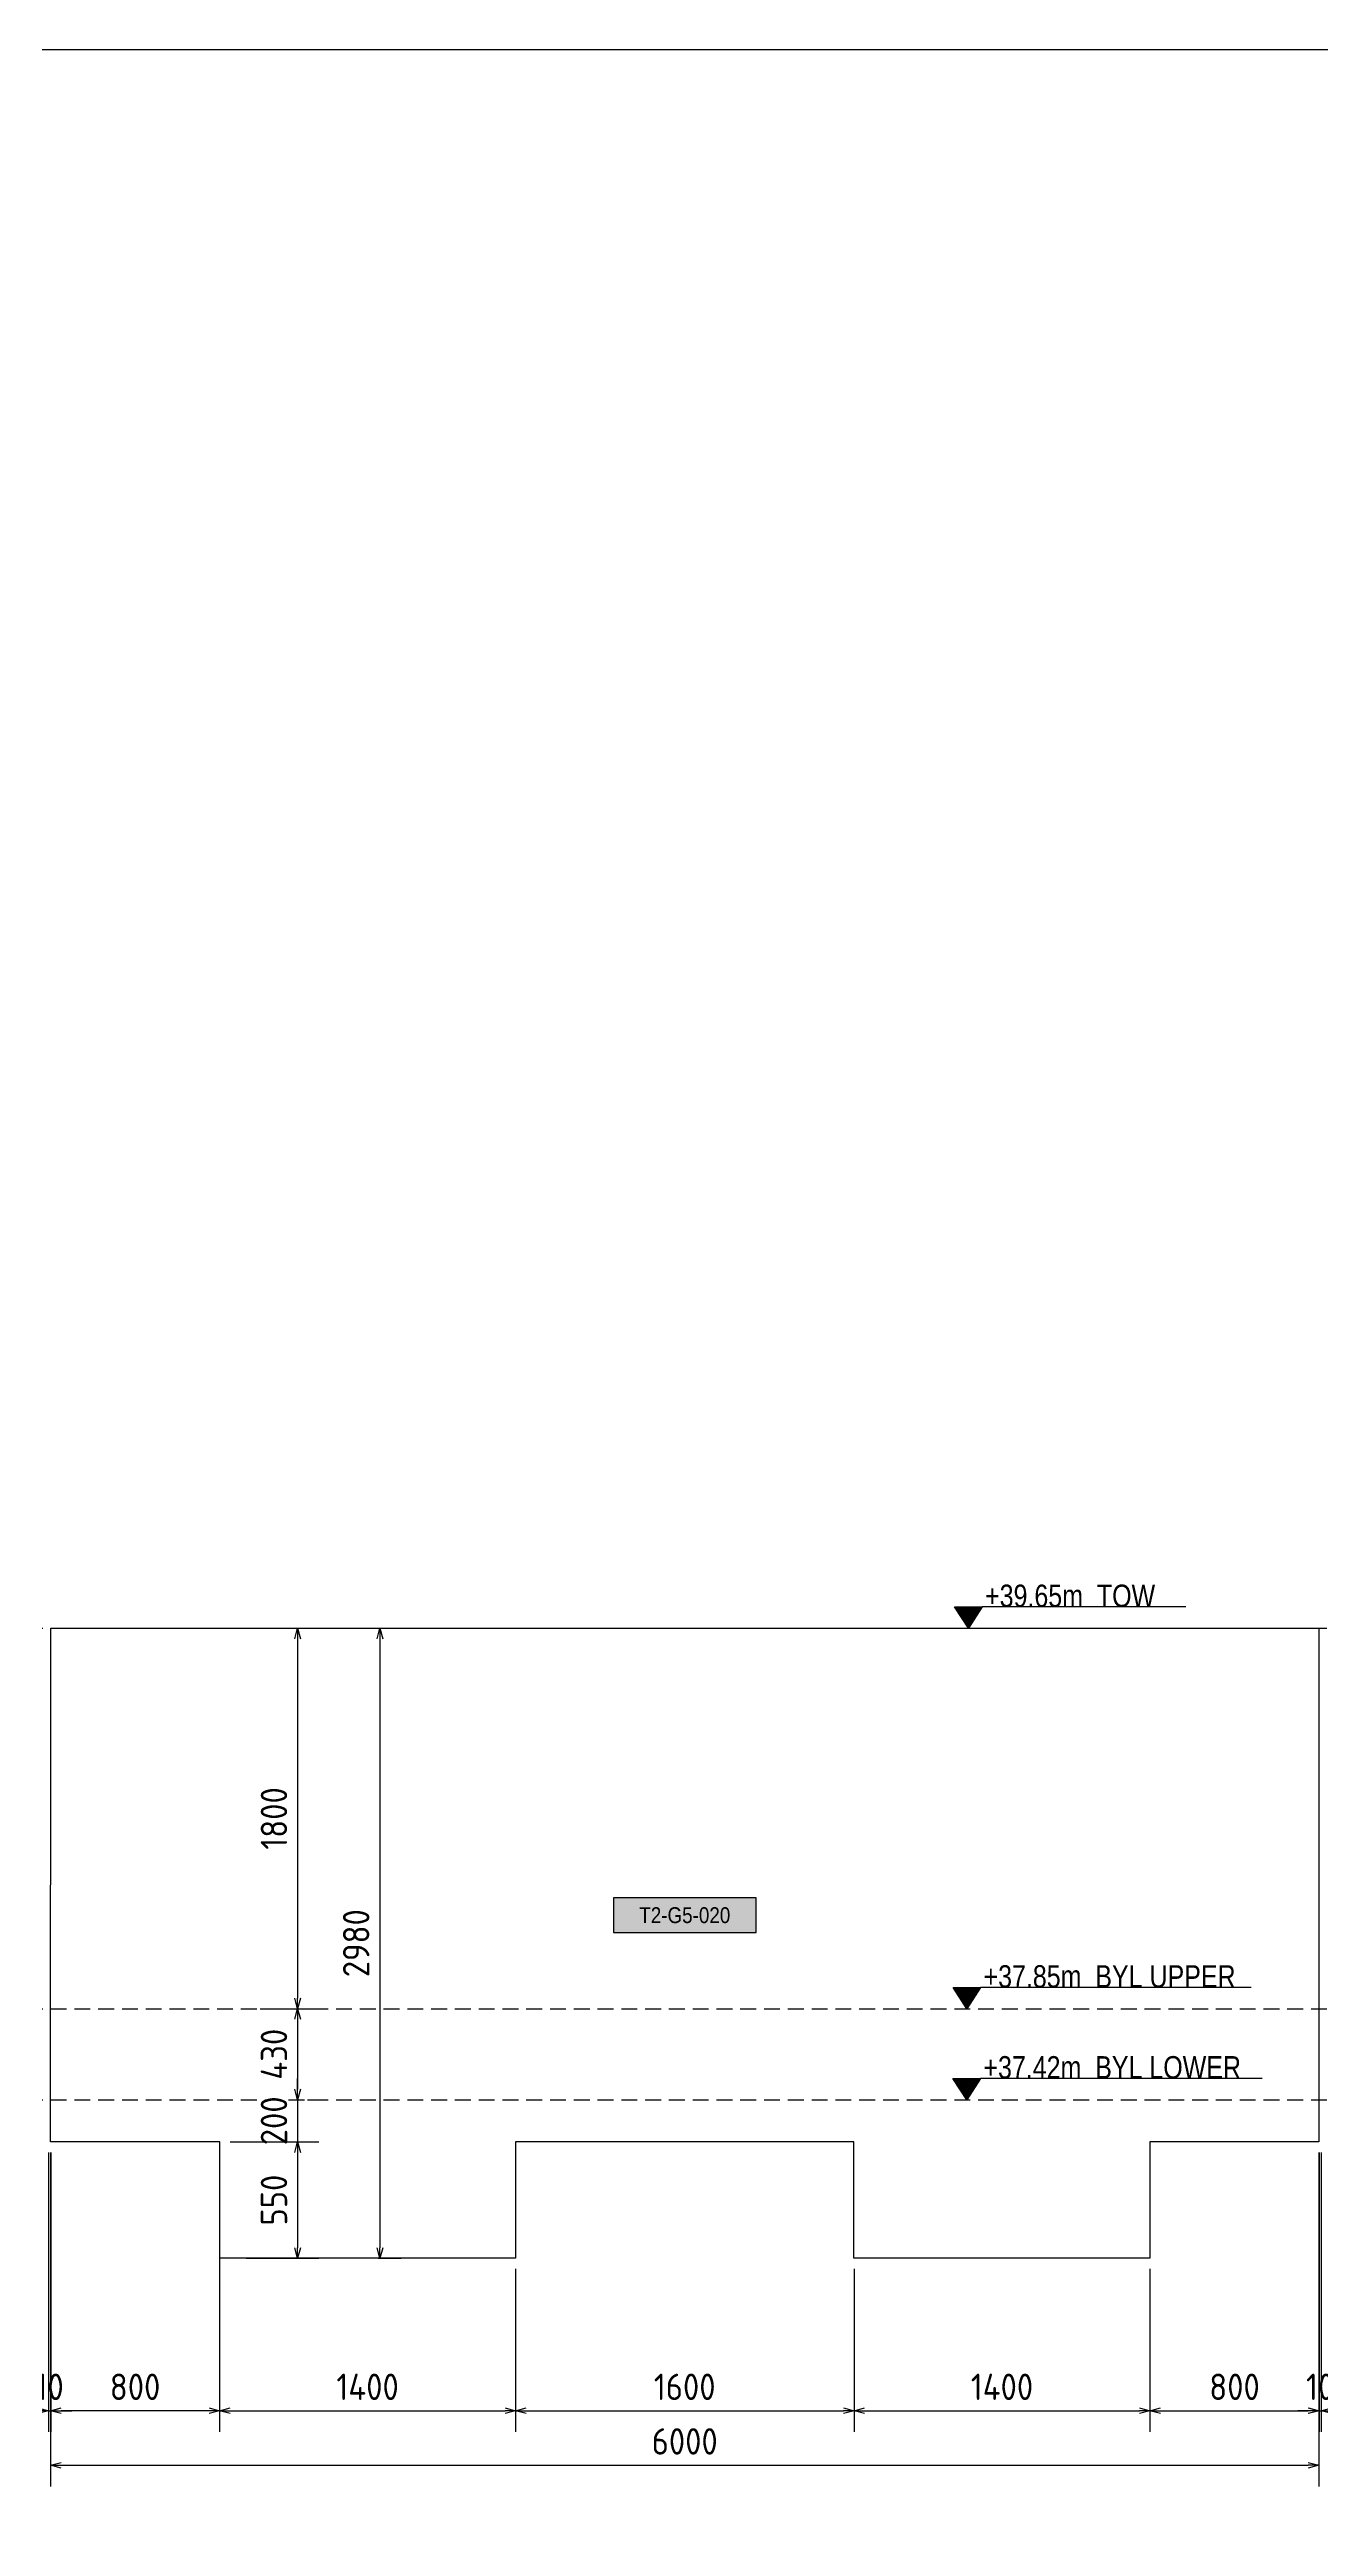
# Model space of a CAD drawing. Header units: centimetres. Extents: x -6122352 to 4157695, y -1694241 to 1947892.
# Drawn here: x 3440950 to 3446963, y 768058 to 779771 of the extents above; entities that cross this region are included whole.
import ezdxf
from ezdxf.enums import TextEntityAlignment as Align

# ---------------------------------------------------------------- set-up
doc = ezdxf.new("R2010")
doc.units = ezdxf.units.CM
doc.header["$MEASUREMENT"] = 0
doc.header["$PDMODE"] = 66
doc.header["$PDSIZE"] = 100
doc.linetypes.add('DASHED2', pattern=[0.375, 0.25, -0.125])
for name, color, linetype in [('00-MI-DIM', 7, 'Continuous'), ('@MI-TYPE-02', 6, 'Continuous'), ('JML-Dimension', 1, 'Continuous'), ('PANEL-TAGS', 7, 'Continuous'), ('SECTION', 130, 'Continuous')]:
    doc.layers.add(name, color=color, linetype=linetype)
doc.styles.add('PANELTAG_STYLE', font='arial.ttf')
doc.styles.add('Schueco-BEMSTIL', font='isocpeur.ttf', dxfattribs={"width": 0.9})
doc.styles.add('txt-Pisa-std', font='arial.ttf', dxfattribs={"width": 0.8})
doc.dimstyles.new('MI- JWC-TXT-2.5 MM', dxfattribs={"dimscale": 1.5, "dimtxt": 2.5, "dimasz": 1, "dimexe": 2, "dimexo": 1, "dimgap": 1, "dimtad": 1, "dimdec": 0, "dimdsep": 46, "dimtxsty": 'Schueco-BEMSTIL', "dimblk": 'OPEN30', "dimcen": 0, "dimdle": 2, "dimclrd": 140, "dimclre": 8, "dimclrt": 40, "dimadec": 0, "dimazin": 2, "dimtfac": 1, "dimtdec": 0, "dimtix": 1, "dimtmove": 2, "dimatfit": 3, "dimldrblk": 'OPEN', "dimfxl": 2, "dimlwd": -1, "dimlwe": -1, "dimarcsym": 0})

# ---------------------------------------------------------------- blocks, each defined once
blk = doc.blocks.new('_Open30')
at = {"color": 0, "linetype": 'ByBlock', "lineweight": -2}
for p, q in [((-1, 0.27), (0, 0)), ((0, 0), (-1, -0.27)), ((0, 0), (-1, 0))]:
    blk.add_line(p, q, dxfattribs=at)
blk = doc.blocks.new('*D2096')
at = {"layer": '00-MI-DIM', "color": 8, "transparency": 16777216}
for p, q in [((3440955, 769826), (3440955, 768505)), ((3441755, 769826), (3441755, 768505))]:
    blk.add_line(p, q, dxfattribs=at)
at = {"layer": '00-MI-DIM', "color": 140, "transparency": 16777216}
blk.add_line((3441705, 768605), (3441005, 768605), dxfattribs=at)
at = {"layer": 'Defpoints', "color": 0, "transparency": 16777216}
for p in [(3440955, 769876), (3441755, 769876), (3440955, 768605)]:
    blk.add_point(p, dxfattribs=at)
at = {"layer": '00-MI-DIM', "color": 140, "transparency": 16777216, "xscale": 50, "yscale": 50, "zscale": 50, "rotation": 180}
blk.add_blockref('_Open30', (3440955, 768605), dxfattribs=at)
at = {"layer": '00-MI-DIM', "color": 140, "transparency": 16777216, "xscale": 50, "yscale": 50, "zscale": 50}
blk.add_blockref('_Open30', (3441755, 768605), dxfattribs=at)
at = {"layer": '00-MI-DIM', "color": 40, "transparency": 16777216, "insert": (3441355, 768718), "char_height": 125, "attachment_point": 5, "style": 'Schueco-BEMSTIL'}
blk.add_mtext('800', dxfattribs=at)
blk = doc.blocks.new('_Open')
at = {"color": 0, "linetype": 'ByBlock', "lineweight": -2}
for p, q in [((-1, 0.2), (0, 0)), ((-1, -0.2), (0, 0)), ((0, 0), (-1, 0))]:
    blk.add_line(p, q, dxfattribs=at)
blk = doc.blocks.new('*D2097')
at = {"layer": '00-MI-DIM', "color": 8, "transparency": 16777216}
for p, q in [((3441755, 769826), (3441755, 768505)), ((3443155, 769276), (3443155, 768505))]:
    blk.add_line(p, q, dxfattribs=at)
at = {"layer": '00-MI-DIM', "color": 140, "transparency": 16777216}
blk.add_line((3441805, 768605), (3443105, 768605), dxfattribs=at)
at = {"layer": 'Defpoints', "color": 0, "transparency": 16777216}
for p in [(3441755, 769876), (3443155, 769326), (3443155, 768605)]:
    blk.add_point(p, dxfattribs=at)
at = {"layer": '00-MI-DIM', "color": 140, "transparency": 16777216, "xscale": 50, "yscale": 50, "zscale": 50, "rotation": 180}
blk.add_blockref('_Open30', (3441755, 768605), dxfattribs=at)
at = {"layer": '00-MI-DIM', "color": 140, "transparency": 16777216, "xscale": 50, "yscale": 50, "zscale": 50}
blk.add_blockref('_Open30', (3443155, 768605), dxfattribs=at)
at = {"layer": '00-MI-DIM', "color": 40, "transparency": 16777216, "insert": (3442455, 768718), "char_height": 125, "attachment_point": 5, "style": 'Schueco-BEMSTIL'}
blk.add_mtext('1400', dxfattribs=at)
blk = doc.blocks.new('*D2098')
at = {"layer": '00-MI-DIM', "color": 8, "transparency": 16777216}
for p, q in [((3443155, 769276), (3443155, 768505)), ((3444756, 769276), (3444756, 768505))]:
    blk.add_line(p, q, dxfattribs=at)
at = {"layer": '00-MI-DIM', "color": 140, "transparency": 16777216}
blk.add_line((3443205, 768605), (3444706, 768605), dxfattribs=at)
at = {"layer": 'Defpoints', "color": 0, "transparency": 16777216}
for p in [(3443155, 769326), (3444756, 769326), (3444756, 768605)]:
    blk.add_point(p, dxfattribs=at)
at = {"layer": '00-MI-DIM', "color": 140, "transparency": 16777216, "xscale": 50, "yscale": 50, "zscale": 50, "rotation": 180}
blk.add_blockref('_Open30', (3443155, 768605), dxfattribs=at)
at = {"layer": '00-MI-DIM', "color": 140, "transparency": 16777216, "xscale": 50, "yscale": 50, "zscale": 50}
blk.add_blockref('_Open30', (3444756, 768605), dxfattribs=at)
at = {"layer": '00-MI-DIM', "color": 40, "transparency": 16777216, "insert": (3443955, 768718), "char_height": 125, "attachment_point": 5, "style": 'Schueco-BEMSTIL'}
blk.add_mtext('1600', dxfattribs=at)
blk = doc.blocks.new('*D2099')
at = {"layer": '00-MI-DIM', "color": 8, "transparency": 16777216}
for p, q in [((3444756, 769276), (3444756, 768505)), ((3446156, 769276), (3446156, 768505))]:
    blk.add_line(p, q, dxfattribs=at)
at = {"layer": '00-MI-DIM', "color": 140, "transparency": 16777216}
blk.add_line((3444806, 768605), (3446106, 768605), dxfattribs=at)
at = {"layer": 'Defpoints', "color": 0, "transparency": 16777216}
for p in [(3444756, 769326), (3446156, 769326), (3446156, 768605)]:
    blk.add_point(p, dxfattribs=at)
at = {"layer": '00-MI-DIM', "color": 140, "transparency": 16777216, "xscale": 50, "yscale": 50, "zscale": 50, "rotation": 180}
blk.add_blockref('_Open30', (3444756, 768605), dxfattribs=at)
at = {"layer": '00-MI-DIM', "color": 140, "transparency": 16777216, "xscale": 50, "yscale": 50, "zscale": 50}
blk.add_blockref('_Open30', (3446156, 768605), dxfattribs=at)
at = {"layer": '00-MI-DIM', "color": 40, "transparency": 16777216, "insert": (3445456, 768718), "char_height": 125, "attachment_point": 5, "style": 'Schueco-BEMSTIL'}
blk.add_mtext('1400', dxfattribs=at)
blk = doc.blocks.new('*D2100')
at = {"layer": '00-MI-DIM', "color": 8, "transparency": 16777216}
for p, q in [((3446955, 769826), (3446955, 768505)), ((3446156, 769276), (3446156, 768505))]:
    blk.add_line(p, q, dxfattribs=at)
at = {"layer": '00-MI-DIM', "color": 140, "transparency": 16777216}
blk.add_line((3446206, 768605), (3446905, 768605), dxfattribs=at)
at = {"layer": 'Defpoints', "color": 0, "transparency": 16777216}
for p in [(3446955, 769876), (3446156, 769326), (3446955, 768605)]:
    blk.add_point(p, dxfattribs=at)
at = {"layer": '00-MI-DIM', "color": 140, "transparency": 16777216, "xscale": 50, "yscale": 50, "zscale": 50, "rotation": 180}
blk.add_blockref('_Open30', (3446156, 768605), dxfattribs=at)
at = {"layer": '00-MI-DIM', "color": 140, "transparency": 16777216, "xscale": 50, "yscale": 50, "zscale": 50}
blk.add_blockref('_Open30', (3446955, 768605), dxfattribs=at)
at = {"layer": '00-MI-DIM', "color": 40, "transparency": 16777216, "insert": (3446556, 768718), "char_height": 125, "attachment_point": 5, "style": 'Schueco-BEMSTIL'}
blk.add_mtext('800', dxfattribs=at)
blk = doc.blocks.new('*D2102')
at = {"layer": '00-MI-DIM', "color": 8, "transparency": 16777216}
for p, q in [((3440955, 769826), (3440955, 768247)), ((3446955, 769826), (3446955, 768247))]:
    blk.add_line(p, q, dxfattribs=at)
at = {"layer": '00-MI-DIM', "color": 140, "transparency": 16777216}
blk.add_line((3441005, 768347), (3446905, 768347), dxfattribs=at)
at = {"layer": 'Defpoints', "color": 0, "transparency": 16777216}
for p in [(3440955, 769876), (3446955, 769876), (3446955, 768347)]:
    blk.add_point(p, dxfattribs=at)
at = {"layer": '00-MI-DIM', "color": 140, "transparency": 16777216, "xscale": 50, "yscale": 50, "zscale": 50, "rotation": 180}
blk.add_blockref('_Open30', (3440955, 768347), dxfattribs=at)
at = {"layer": '00-MI-DIM', "color": 140, "transparency": 16777216, "xscale": 50, "yscale": 50, "zscale": 50}
blk.add_blockref('_Open30', (3446955, 768347), dxfattribs=at)
at = {"layer": '00-MI-DIM', "color": 40, "transparency": 16777216, "insert": (3443955, 768460), "char_height": 125, "attachment_point": 5, "style": 'Schueco-BEMSTIL'}
blk.add_mtext('6000', dxfattribs=at)
blk = doc.blocks.new('*U1106')
at = {"layer": 'JML-Dimension'}
h = blk.add_hatch(color=10, dxfattribs=at)
h.dxf.hatch_style = 1
h.paths.add_polyline_path([(0, 0), (-1.54, 2.37), (1.54, 2.37)])
blk.add_line((24.31, 2.37), (1.54, 2.37), dxfattribs=at)
blk.add_lwpolyline([(0, 0), (-1.54, 2.37), (1.54, 2.37), (0, 0)], dxfattribs=at)
at = {"color": 5, "style": 'txt-Pisa-std', "width": 0.8}
blk.add_attdef('+0.0', text='', height=2.5, dxfattribs=at).set_placement((1.87, 2.37), align=Align.BOTTOM_LEFT)
blk = doc.blocks.new('*U1108')
at = {"layer": 'JML-Dimension'}
h = blk.add_hatch(color=10, dxfattribs=at)
h.dxf.hatch_style = 1
h.paths.add_polyline_path([(0, 0), (-1.54, 2.37), (1.54, 2.37)])
blk.add_line((31.81, 2.37), (1.54, 2.37), dxfattribs=at)
blk.add_lwpolyline([(0, 0), (-1.54, 2.37), (1.54, 2.37), (0, 0)], dxfattribs=at)
at = {"color": 5, "style": 'txt-Pisa-std', "width": 0.8}
blk.add_attdef('+0.0', text='', height=2.5, dxfattribs=at).set_placement((1.87, 2.37), align=Align.BOTTOM_LEFT)
blk = doc.blocks.new('*U1107')
at = {"layer": 'JML-Dimension'}
h = blk.add_hatch(color=10, dxfattribs=at)
h.dxf.hatch_style = 1
h.paths.add_polyline_path([(0, 0), (-1.54, 2.37), (1.54, 2.37)])
blk.add_line((33.03, 2.37), (1.54, 2.37), dxfattribs=at)
blk.add_lwpolyline([(0, 0), (-1.54, 2.37), (1.54, 2.37), (0, 0)], dxfattribs=at)
at = {"color": 5, "style": 'txt-Pisa-std', "width": 0.8}
blk.add_attdef('+0.0', text='', height=2.5, dxfattribs=at).set_placement((1.87, 2.37), align=Align.BOTTOM_LEFT)
blk = doc.blocks.new('*D2094')
at = {"layer": '00-MI-DIM', "color": 8, "transparency": 16777216}
for p, q in [((3441947, 772306), (3442224, 772306)), ((3441947, 770506), (3442224, 770506))]:
    blk.add_line(p, q, dxfattribs=at)
at = {"layer": '00-MI-DIM', "color": 140, "transparency": 16777216}
blk.add_line((3442124, 772256), (3442124, 770556), dxfattribs=at)
at = {"layer": 'Defpoints', "color": 0, "transparency": 16777216}
for p in [(3441897, 772306), (3441897, 770506), (3442124, 770506)]:
    blk.add_point(p, dxfattribs=at)
at = {"layer": '00-MI-DIM', "color": 140, "transparency": 16777216, "xscale": 50, "yscale": 50, "zscale": 50}
for p, rotation in [((3442124, 772306), 90), ((3442124, 770506), 270)]:
    blk.add_blockref('_Open30', p, dxfattribs=dict(at, rotation=rotation))
at = {"layer": '00-MI-DIM', "color": 40, "transparency": 16777216, "insert": (3442012, 771406), "char_height": 125, "attachment_point": 5, "rotation": 90, "style": 'Schueco-BEMSTIL'}
blk.add_mtext('1800', dxfattribs=at)
blk = doc.blocks.new('*D2095')
at = {"layer": '00-MI-DIM', "color": 8, "transparency": 16777216}
for p, q in [((3441947, 770506), (3442224, 770506)), ((3442170, 770076), (3442224, 770076))]:
    blk.add_line(p, q, dxfattribs=at)
at = {"layer": '00-MI-DIM', "color": 140, "transparency": 16777216}
blk.add_line((3442124, 770456), (3442124, 770126), dxfattribs=at)
at = {"layer": 'Defpoints', "color": 0, "transparency": 16777216}
for p in [(3441897, 770506), (3442120, 770076), (3442124, 770076)]:
    blk.add_point(p, dxfattribs=at)
at = {"layer": '00-MI-DIM', "color": 140, "transparency": 16777216, "xscale": 50, "yscale": 50, "zscale": 50}
for p, rotation in [((3442124, 770506), 90), ((3442124, 770076), 270)]:
    blk.add_blockref('_Open30', p, dxfattribs=dict(at, rotation=rotation))
at = {"layer": '00-MI-DIM', "color": 40, "transparency": 16777216, "insert": (3442012, 770291), "char_height": 125, "attachment_point": 5, "rotation": 90, "style": 'Schueco-BEMSTIL'}
blk.add_mtext('430', dxfattribs=at)
blk = doc.blocks.new('*D2101')
at = {"layer": '00-MI-DIM', "color": 8, "transparency": 16777216}
for p, q in [((3442469, 772306), (3442613, 772306)), ((3442505, 769326), (3442613, 769326))]:
    blk.add_line(p, q, dxfattribs=at)
at = {"layer": '00-MI-DIM', "color": 140, "transparency": 16777216}
blk.add_line((3442513, 772256), (3442513, 769376), dxfattribs=at)
at = {"layer": 'Defpoints', "color": 0, "transparency": 16777216}
for p in [(3442419, 772306), (3442455, 769326), (3442513, 769326)]:
    blk.add_point(p, dxfattribs=at)
at = {"layer": '00-MI-DIM', "color": 140, "transparency": 16777216, "xscale": 50, "yscale": 50, "zscale": 50}
for p, rotation in [((3442513, 772306), 90), ((3442513, 769326), 270)]:
    blk.add_blockref('_Open30', p, dxfattribs=dict(at, rotation=rotation))
at = {"layer": '00-MI-DIM', "color": 40, "transparency": 16777216, "insert": (3442401, 770816), "char_height": 125, "attachment_point": 5, "rotation": 90, "style": 'Schueco-BEMSTIL'}
blk.add_mtext('2980', dxfattribs=at)
blk = doc.blocks.new('PANELTAG')
at = {"layer": 'PANEL-TAGS', "color": 1}
blk.add_lwpolyline([(-13.5, -3.3), (13.5, -3.3), (13.5, 3.3), (-13.5, 3.3)], close=True, dxfattribs=at)
at = {"layer": 'PANEL-TAGS', "color": 40, "true_color": 0xffd700}
blk.add_solid([(-13.5, -3.3), (13.5, -3.3), (-13.5, 3.3), (13.5, 3.3)], dxfattribs=at)
at = {"layer": 'PANEL-TAGS', "color": 5, "style": 'PANELTAG_STYLE', "width": 0.85}
blk.add_attdef('TAGNO', text='', height=3, dxfattribs=at).set_placement((0, 0), align=Align.MIDDLE)
blk = doc.blocks.new('*D2270')
at = {"layer": '00-MI-DIM', "color": 8, "transparency": 16777216}
for p, q in [((3446956, 769826), (3446956, 768505)), ((3446966, 769826), (3446966, 768505))]:
    blk.add_line(p, q, dxfattribs=at)
at = {"layer": '00-MI-DIM', "color": 140, "transparency": 16777216}
for p, q in [((3446906, 768605), (3446856, 768605)), ((3446956, 768605), (3446966, 768605)), ((3447016, 768605), (3447066, 768605))]:
    blk.add_line(p, q, dxfattribs=at)
at = {"layer": 'Defpoints', "color": 0, "transparency": 16777216}
for p in [(3446956, 769876), (3446966, 769876), (3446966, 768605)]:
    blk.add_point(p, dxfattribs=at)
at = {"layer": '00-MI-DIM', "color": 140, "transparency": 16777216, "xscale": 50, "yscale": 50, "zscale": 50}
blk.add_blockref('_Open30', (3446956, 768605), dxfattribs=at)
at = {"layer": '00-MI-DIM', "color": 140, "transparency": 16777216, "xscale": 50, "yscale": 50, "zscale": 50, "rotation": 180}
blk.add_blockref('_Open30', (3446966, 768605), dxfattribs=at)
at = {"layer": '00-MI-DIM', "color": 40, "transparency": 16777216, "insert": (3446961, 768718), "char_height": 125, "attachment_point": 5, "style": 'Schueco-BEMSTIL'}
blk.add_mtext('10', dxfattribs=at)
blk = doc.blocks.new('*D2271')
at = {"layer": '00-MI-DIM', "color": 8, "transparency": 16777216}
for p, q in [((3440946, 769826), (3440946, 768505)), ((3440956, 769826), (3440956, 768505))]:
    blk.add_line(p, q, dxfattribs=at)
at = {"layer": '00-MI-DIM', "color": 140, "transparency": 16777216}
for p, q in [((3440896, 768605), (3440846, 768605)), ((3440946, 768605), (3440956, 768605)), ((3441006, 768605), (3441056, 768605))]:
    blk.add_line(p, q, dxfattribs=at)
at = {"layer": 'Defpoints', "color": 0, "transparency": 16777216}
for p in [(3440946, 769876), (3440956, 769876), (3440956, 768605)]:
    blk.add_point(p, dxfattribs=at)
at = {"layer": '00-MI-DIM', "color": 140, "transparency": 16777216, "xscale": 50, "yscale": 50, "zscale": 50}
blk.add_blockref('_Open30', (3440946, 768605), dxfattribs=at)
at = {"layer": '00-MI-DIM', "color": 140, "transparency": 16777216, "xscale": 50, "yscale": 50, "zscale": 50, "rotation": 180}
blk.add_blockref('_Open30', (3440956, 768605), dxfattribs=at)
at = {"layer": '00-MI-DIM', "color": 40, "transparency": 16777216, "insert": (3440951, 768718), "char_height": 125, "attachment_point": 5, "style": 'Schueco-BEMSTIL'}
blk.add_mtext('10', dxfattribs=at)
blk = doc.blocks.new('*D3039')
at = {"layer": '00-MI-DIM', "color": 140, "transparency": 16777216}
for p, q in [((3442124, 770126), (3442124, 770176)), ((3442124, 770076), (3442124, 769876)), ((3442124, 769826), (3442124, 769776))]:
    blk.add_line(p, q, dxfattribs=at)
at = {"layer": '00-MI-DIM', "color": 8, "transparency": 16777216}
for p, q in [((3442170, 770076), (3442224, 770076)), ((3441805, 769876), (3442224, 769876))]:
    blk.add_line(p, q, dxfattribs=at)
at = {"layer": 'Defpoints', "color": 0, "transparency": 16777216}
for p in [(3442120, 770076), (3441755, 769876), (3442124, 769876)]:
    blk.add_point(p, dxfattribs=at)
at = {"layer": '00-MI-DIM', "color": 140, "transparency": 16777216, "xscale": 50, "yscale": 50, "zscale": 50}
for p, rotation in [((3442124, 770076), 270), ((3442124, 769876), 90)]:
    blk.add_blockref('_Open30', p, dxfattribs=dict(at, rotation=rotation))
at = {"layer": '00-MI-DIM', "color": 40, "transparency": 16777216, "insert": (3442012, 769976), "char_height": 125, "attachment_point": 5, "rotation": 90, "style": 'Schueco-BEMSTIL'}
blk.add_mtext('200', dxfattribs=at)
blk = doc.blocks.new('*D3040')
at = {"layer": '00-MI-DIM', "color": 8, "transparency": 16777216}
for p, q in [((3441805, 769876), (3442224, 769876)), ((3441881, 769326), (3442224, 769326))]:
    blk.add_line(p, q, dxfattribs=at)
at = {"layer": '00-MI-DIM', "color": 140, "transparency": 16777216}
blk.add_line((3442124, 769826), (3442124, 769376), dxfattribs=at)
at = {"layer": 'Defpoints', "color": 0, "transparency": 16777216}
for p in [(3441755, 769876), (3441831, 769326), (3442124, 769326)]:
    blk.add_point(p, dxfattribs=at)
at = {"layer": '00-MI-DIM', "color": 140, "transparency": 16777216, "xscale": 50, "yscale": 50, "zscale": 50}
for p, rotation in [((3442124, 769876), 90), ((3442124, 769326), 270)]:
    blk.add_blockref('_Open30', p, dxfattribs=dict(at, rotation=rotation))
at = {"layer": '00-MI-DIM', "color": 40, "transparency": 16777216, "insert": (3442012, 769601), "char_height": 125, "attachment_point": 5, "rotation": 90, "style": 'Schueco-BEMSTIL'}
blk.add_mtext('550', dxfattribs=at)

msp = doc.modelspace()

# ---------------------------------------------------------------- linework, layer by layer
at = {"layer": '00-MI-DIM', "color": 6}
msp.add_lwpolyline([(3287503.15085, 779771.48504), (3558622.67476, 779771.48504), (3558622.67476, 760800.78134), (3287503.15085, 760800.78134)], close=True, dxfattribs=at)
at = {"layer": '@MI-TYPE-02', "color": 160, "linetype": 'DASHED2', "ltscale": 300}
for points in [[(3428468.19142, 772305.93544), (3483015.49901, 772305.93544)], [(3428468.19142, 770505.93544), (3483015.49901, 770505.93544)], [(3428468.19142, 770075.93544), (3483015.49901, 770075.93544)]]:
    msp.add_lwpolyline(points, dxfattribs=at)
at = {"layer": '@MI-TYPE-02', "color": 30}
msp.add_lwpolyline([(3440955.71553, 772305.93232), (3446955.49901, 772305.88762), (3446955.49901, 769875.94242), (3446155.53653, 769875.94242), (3446155.53653, 769325.94242), (3444755.53653, 769325.94242), (3444755.53653, 769875.94242), (3443155.24901, 769875.94242), (3443155.24901, 769325.94242), (3441755.24901, 769325.94242), (3441755.24901, 769875.94242), (3440955.00304, 769875.98712), (3440955.71553, 772305.93232)], dxfattribs=at)

# ---------------------------------------------------------------- block references
at = {"layer": 'PANEL-TAGS', "color": 30}
ref = msp.add_blockref('PANELTAG', (3443955.42038, 770948.56355), dxfattribs=dict(at, xscale=25, yscale=25, zscale=25))
ref.add_attrib('TAGNO', 'T2-G5-020', dxfattribs={"color": 5, "height": 75, "style": 'PANELTAG_STYLE', "width": 0.85}).set_placement((3443955.42038, 770948.56355), align=Align.MIDDLE_CENTER)
at = {"layer": 'SECTION', "color": 6}
ref = msp.add_blockref('*U1106', (3445296.91985, 772305.79822), dxfattribs=dict(at, xscale=42.30147098076819, yscale=42.30147098076819, zscale=42.30147098076819))
ref.add_attrib('+0.0', '+39.65m  TOW', (3445376.0485, 772406.05528), dxfattribs={"layer": 'JML-Dimension', "color": 5, "height": 105.7536775, "style": 'txt-Pisa-std', "width": 0.8})
ref = msp.add_blockref('*U1108', (3445289.62636, 770505.93544), dxfattribs=dict(at, xscale=42.30147098076819, yscale=42.30147098076819, zscale=42.30147098076819))
ref.add_attrib('+0.0', '+37.85m  BYL UPPER', (3445368.75501, 770606.19251), dxfattribs={"layer": 'JML-Dimension', "color": 5, "height": 105.7536775, "style": 'txt-Pisa-std', "width": 0.8})
ref = msp.add_blockref('*U1107', (3445289.08635, 770075.93544), dxfattribs=dict(at, xscale=42.30147098076819, yscale=42.30147098076819, zscale=42.30147098076819))
ref.add_attrib('+0.0', '+37.42m  BYL LOWER', (3445368.215, 770176.19251), dxfattribs={"layer": 'JML-Dimension', "color": 5, "height": 105.7536775, "style": 'txt-Pisa-std', "width": 0.8})

# ---------------------------------------------------------------- dimensions: what is measured, and where the dimension line sits
at = {"layer": '00-MI-DIM', "color": 30}
for base, p1, p2, picture, middle in [((3442124.47808, 770505.93544), (3441896.6722, 772305.92531), (3441896.6722, 770505.93544), '*D2094', (3442011.97808, 771405.93037)), ((3442513.36808, 769325.94242), (3442418.86052, 772305.92142), (3442455.24901, 769325.94242), '*D2101', (3442400.86808, 770815.93192)), ((3442124.47808, 770075.93544), (3441896.6722, 770505.93544), (3442119.58931, 770075.93544), '*D2095', (3442011.97808, 770290.93544))]:
    dim = msp.add_linear_dim(base=base, p1=p1, p2=p2, angle=90, dimstyle='MI- JWC-TXT-2.5 MM', dxfattribs=at)
    dim.commit()
    dim.dimension.update_dxf_attribs({"geometry": picture, "text_midpoint": middle})
at = {"layer": '00-MI-DIM', "color": 240, "true_color": 0xed1f24}
for base, p1, p2, picture, middle in [((3442124.47808, 769875.94242), (3442119.58931, 770075.93544), (3441755.24901, 769875.94242), '*D3039', (3442011.97808, 769975.93893)), ((3442124.47808, 769325.94242), (3441755.24901, 769875.94242), (3441830.62746, 769325.94242), '*D3040', (3442011.97808, 769600.94242))]:
    dim = msp.add_linear_dim(base=base, p1=p1, p2=p2, angle=90, dimstyle='MI- JWC-TXT-2.5 MM', dxfattribs=at)
    dim.commit()
    dim.dimension.update_dxf_attribs({"geometry": picture, "text_midpoint": middle})
at = {"layer": '00-MI-DIM', "color": 30}
for base, p1, p2, picture, middle in [((3440956.00304, 768605.35194), (3440945.7155, 769875.94242), (3440956.00304, 769875.98712), '*D2271', (3440950.85927, 768717.85194)), ((3440955.00304, 768605.35194), (3441755.24901, 769875.94242), (3440955.00304, 769875.98712), '*D2096', (3441355.12603, 768717.85194)), ((3446955.49901, 768347.3717), (3440955.00304, 769875.98712), (3446955.49901, 769875.94242), '*D2102', (3443955.25103, 768459.8717)), ((3443155.24901, 768605.35194), (3441755.24901, 769875.94242), (3443155.24901, 769325.94242), '*D2097', (3442455.24901, 768717.85194)), ((3446955.49901, 768605.35194), (3446155.53653, 769325.94242), (3446955.49901, 769875.94242), '*D2100', (3446555.51777, 768717.85194)), ((3446966.00304, 768605.35194), (3446955.7155, 769875.94242), (3446966.00304, 769875.98712), '*D2270', (3446960.85927, 768717.85194)), ((3444755.53653, 768605.35194), (3443155.24901, 769325.94242), (3444755.53653, 769325.94242), '*D2098', (3443955.39277, 768717.85194)), ((3446155.53653, 768605.35194), (3444755.53653, 769325.94242), (3446155.53653, 769325.94242), '*D2099', (3445455.53653, 768717.85194))]:
    dim = msp.add_linear_dim(base=base, p1=p1, p2=p2, dimstyle='MI- JWC-TXT-2.5 MM', dxfattribs=at)
    dim.commit()
    dim.dimension.update_dxf_attribs({"geometry": picture, "text_midpoint": middle})

doc.saveas('drawing.dxf')
